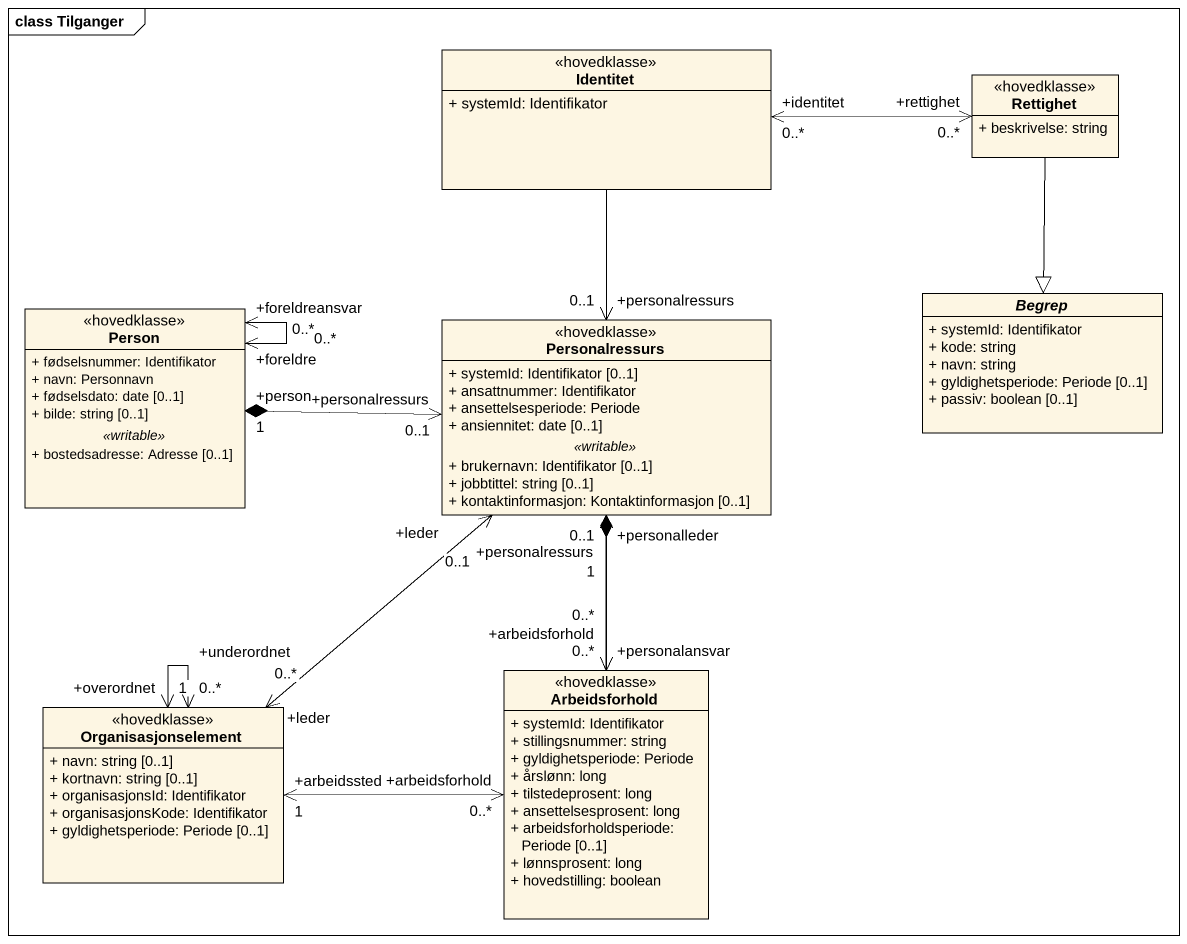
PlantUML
@startuml
mainframe class Tilganger
hide circle
hide empty members
skinparam classAttributeIconSize 0
class Identitet <<hovedklasse>> {
  + systemId: Identifikator
}
class Rettighet <<hovedklasse>> {
  + beskrivelse: string
}
abstract class Begrep {
  + systemId: Identifikator
  + kode: string
  + navn: string
  + gyldighetsperiode: Periode [0..1]
  + passiv: boolean [0..1]
}
class "Person" as Person_ <<hovedklasse>> {
  + fødselsnummer: Identifikator
  + navn: Personnavn
  + fødselsdato: date [0..1]
  + bilde: string [0..1]
  .. <<writable>> ..
  + bostedsadresse: Adresse [0..1]
}
class Personalressurs <<hovedklasse>> {
  + systemId: Identifikator [0..1]
  + ansattnummer: Identifikator
  + ansettelsesperiode: Periode
  + ansiennitet: date [0..1]
  .. <<writable>> ..
  + brukernavn: Identifikator [0..1]
  + jobbtittel: string [0..1]
  + kontaktinformasjon: Kontaktinformasjon [0..1]
}
class Arbeidsforhold <<hovedklasse>> {
  + systemId: Identifikator
  + stillingsnummer: string
  + gyldighetsperiode: Periode
  + årslønn: long
  + tilstedeprosent: long
  + ansettelsesprosent: long
  + arbeidsforholdsperiode: Periode [0..1]
  + lønnsprosent: long
  + hovedstilling: boolean
}
class Organisasjonselement <<hovedklasse>> {
  + navn: string [0..1]
  + kortnavn: string [0..1]
  + organisasjonsId: Identifikator
  + organisasjonsKode: Identifikator
  + gyldighetsperiode: Periode [0..1]
}
Identitet "+identitet\n0..*" <-right-> "+rettighet\n0..*" Rettighet
Identitet --> "+personalressurs\n0..1" Personalressurs
Rettighet --|> Begrep
Person_ "+foreldre\n0..*" <--> "+foreldreansvar\n0..*" Person_
Person_ "+person\n1" *-right-> "+personalressurs\n0..1" Personalressurs
Personalressurs "+personalressurs\n1" *--> "+arbeidsforhold\n0..*" Arbeidsforhold
Arbeidsforhold "+personalansvar\n0..*" <-up-> "+personalleder\n0..1" Personalressurs
Arbeidsforhold "+arbeidsforhold\n0..*" <-left-> "+arbeidssted\n1" Organisasjonselement
Organisasjonselement "+leder\n0..*" <-up-> "+leder\n0..1" Personalressurs
Organisasjonselement "+underordnet\n0..*" <--> "+overordnet\n1" Organisasjonselement
@enduml
